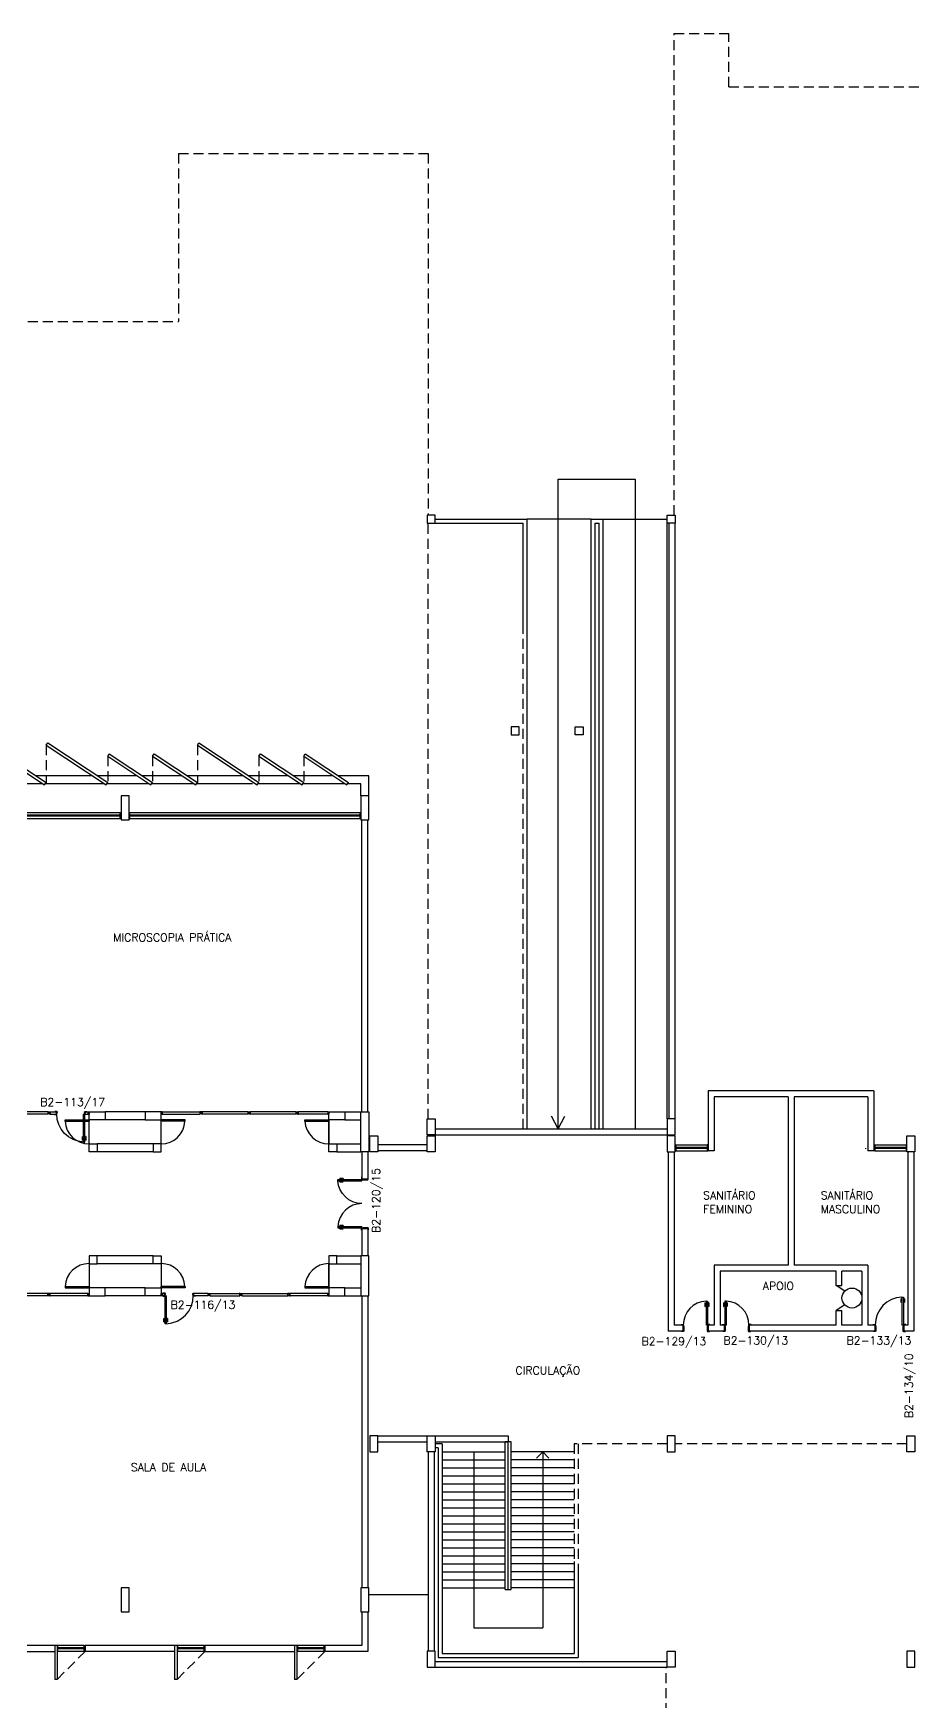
# Model space of a CAD drawing. Header units: millimetres. Extents: x 2090 to 2270, y 1357 to 1514.
# Drawn here: x 2204.46 to 2226.54, y 1418.15 to 1459.86 of the extents above; entities that cross this region are included whole.
import ezdxf

# ---------------------------------------------------------------- set-up
doc = ezdxf.new("R2010")
doc.units = ezdxf.units.MM
doc.linetypes.add('HIDDEN', pattern=[0.375, 0.25, -0.125])
for name, color, linetype in [('ALV', 2, 'Continuous'), ('DIV', 2, 'Continuous'), ('DIV2', 2, 'Continuous'), ('ENDEREÇO', 2, 'Continuous'), ('ESTR', 3, 'Continuous'), ('JANELA', 1, 'Continuous'), ('MACANETA', 2, 'Continuous'), ('MARCO', 3, 'Continuous'), ('PISO', 1, 'Continuous'), ('PORTA', 2, 'Continuous'), ('PROJ', 1, 'HIDDEN'), ('TEXTO', 2, 'Continuous')]:
    doc.layers.add(name, color=color, linetype=linetype)
doc.styles.add('UNB1-100', font='simplex.shx', dxfattribs={"height": 0.2})

# ---------------------------------------------------------------- blocks, each defined once
blk = doc.blocks.new('DOOR-60')
at = {"layer": 'MACANETA', "color": 1}
for p, q in [((-0.08, -0.555), (-0.08, -0.465)), ((-0.08, -0.465), (-0.075, -0.465)), ((-0.08, -0.555), (-0.053, -0.555)), ((-0.075, -0.555), (-0.075, -0.465)), ((-0.075, -0.535), (-0.053, -0.535)), ((-0.053, -0.528), (-0.05, -0.528)), ((-0.053, -0.563), (-0.053, -0.528)), ((-0.053, -0.563), (-0.05, -0.563)), ((-0.012, -0.528), (-0.015, -0.528)), ((-0.012, -0.563), (-0.015, -0.563)), ((-0.012, -0.563), (-0.012, -0.528)), ((0.01, -0.535), (-0.012, -0.535)), ((0.015, -0.555), (-0.012, -0.555)), ((0.01, -0.555), (0.01, -0.465)), ((0.015, -0.465), (0.01, -0.465)), ((0.015, -0.555), (0.015, -0.465))]:
    blk.add_line(p, q, dxfattribs=at)
at = {"layer": 'PORTA'}
for p, q in [((-0.05, -0.6), (-0.05, 0)), ((-0.015, 0), (-0.05, 0)), ((-0.015, -0.6), (-0.015, 0)), ((-0.05, -0.6), (-0.015, -0.6))]:
    blk.add_line(p, q, dxfattribs=at)
at = {"layer": 'PORTA', "color": 1}
blk.add_arc((-0.02, 0), 0.6, 180, 267.134, dxfattribs=at)
blk = doc.blocks.new('DOOR70')
at = {"layer": 'MACANETA', "color": 1}
for p, q in [((-0.015, -0.565), (-0.01, -0.565)), ((-0.015, -0.655), (-0.015, -0.565)), ((-0.015, -0.655), (0.012, -0.655)), ((-0.01, -0.655), (-0.01, -0.565)), ((-0.01, -0.635), (0.012, -0.635)), ((0.012, -0.663), (0.012, -0.628)), ((0.012, -0.628), (0.015, -0.628)), ((0.012, -0.663), (0.015, -0.663)), ((0.053, -0.628), (0.05, -0.628)), ((0.053, -0.663), (0.05, -0.663)), ((0.053, -0.663), (0.053, -0.628)), ((0.075, -0.635), (0.053, -0.635)), ((0.08, -0.655), (0.053, -0.655)), ((0.08, -0.565), (0.075, -0.565)), ((0.075, -0.655), (0.075, -0.565)), ((0.08, -0.655), (0.08, -0.565))]:
    blk.add_line(p, q, dxfattribs=at)
at = {"layer": 'PORTA'}
for p, q in [((0.015, -0.7), (0.015, 0)), ((0.015, 0), (0.05, 0)), ((0.05, -0.7), (0.05, 0)), ((0.05, -0.7), (0.015, -0.7))]:
    blk.add_line(p, q, dxfattribs=at)
at = {"layer": 'PORTA', "color": 1}
blk.add_arc((0.02, 0), 0.7, 272.4563, 0, dxfattribs=at)
blk = doc.blocks.new('DOOR60')
at = {"layer": 'MACANETA', "color": 1}
for p, q in [((-0.015, -0.465), (-0.01, -0.465)), ((-0.015, -0.555), (-0.015, -0.465)), ((-0.015, -0.555), (0.012, -0.555)), ((-0.01, -0.555), (-0.01, -0.465)), ((-0.01, -0.535), (0.012, -0.535)), ((0.012, -0.563), (0.012, -0.528)), ((0.012, -0.528), (0.015, -0.528)), ((0.012, -0.563), (0.015, -0.563)), ((0.053, -0.528), (0.05, -0.528)), ((0.053, -0.563), (0.05, -0.563)), ((0.053, -0.563), (0.053, -0.528)), ((0.075, -0.535), (0.053, -0.535)), ((0.08, -0.555), (0.053, -0.555)), ((0.08, -0.465), (0.075, -0.465)), ((0.075, -0.555), (0.075, -0.465)), ((0.08, -0.555), (0.08, -0.465))]:
    blk.add_line(p, q, dxfattribs=at)
at = {"layer": 'PORTA'}
for p, q in [((0.015, -0.6), (0.015, 0)), ((0.015, 0), (0.05, 0)), ((0.05, -0.6), (0.05, 0)), ((0.05, -0.6), (0.015, -0.6))]:
    blk.add_line(p, q, dxfattribs=at)
at = {"layer": 'PORTA', "color": 1}
blk.add_arc((0.02, 0), 0.6, 272.866, 0, dxfattribs=at)
blk = doc.blocks.new('DIV10')
for p, q in [((-0.0051, 0), (0.0051, 0)), ((0, -0.0051), (0, 0.0051)), ((0.0285, 0.0285), (0.9715, 0.0285)), ((0.0285, -0.0285), (0.0285, 0.0285)), ((0.9715, -0.0285), (0.9715, 0.0285)), ((0.9949, 0), (1.0051, 0)), ((1, -0.0051), (1, 0.0051)), ((0.0285, -0.0285), (0.9715, -0.0285))]:
    blk.add_line(p, q)
blk = doc.blocks.new('MTT')
for p, q in [((-0.029, 0.018), (-0.029, 0.029)), ((-0.019, 0.029), (-0.029, 0.029)), ((-0.024, 0.018), (-0.029, 0.018)), ((-0.024, 0.018), (-0.024, -0.019)), ((-0.019, 0.024), (-0.019, 0.029)), ((-0.019, 0.024), (0.018, 0.024)), ((-0.005, 0), (0.005, 0)), ((0, -0.005), (0, 0.005)), ((0.018, 0.024), (0.018, 0.029)), ((0.018, 0.029), (0.029, 0.029)), ((0.024, 0.018), (0.029, 0.018)), ((0.024, 0.018), (0.024, -0.019)), ((0.029, 0.018), (0.029, 0.029)), ((-0.029, -0.019), (-0.024, -0.019)), ((-0.029, -0.019), (-0.029, -0.029)), ((-0.019, -0.029), (-0.029, -0.029)), ((0.018, -0.024), (-0.019, -0.024)), ((-0.019, -0.024), (-0.019, -0.029)), ((0.018, -0.024), (0.018, -0.029)), ((0.018, -0.029), (0.029, -0.029)), ((0.029, -0.019), (0.024, -0.019)), ((0.029, -0.019), (0.029, -0.029))]:
    blk.add_line(p, q)
blk = doc.blocks.new('IMTT')
for p, q in [((-0.005, 0), (0.005, 0)), ((0.029, 0.029), (0, 0.029)), ((0, -0.028), (0, 0.029)), ((0.029, -0.028), (0, -0.028))]:
    blk.add_line(p, q)
blk = doc.blocks.new('DIV8')
for p, q in [((0.005, 0), (-0.005, 0)), ((0, 0.005), (0, -0.005)), ((0.024, 0.019), (0.028, 0.019)), ((0.024, 0.017), (0.024, 0.019)), ((0.024, 0.017), (0.028, 0.017)), ((0.028, 0.03), (0.043, 0.03)), ((0.028, 0.03), (0.028, 0.019)), ((0.028, 0.017), (0.028, -0.016)), ((0.769, 0.028), (0.03, 0.028)), ((0.03, 0.028), (0.03, -0.028)), ((0.043, 0.028), (0.043, 0.03)), ((0.757, 0.028), (0.757, 0.03)), ((0.771, 0.03), (0.757, 0.03)), ((0.769, 0.028), (0.769, -0.028)), ((0.771, 0.03), (0.771, 0.019)), ((0.776, 0.019), (0.771, 0.019)), ((0.771, 0.017), (0.771, -0.016)), ((0.776, 0.017), (0.771, 0.017)), ((0.776, 0.017), (0.776, 0.019)), ((0.805, 0), (0.795, 0)), ((0.8, 0.005), (0.8, -0.005)), ((0.024, -0.016), (0.028, -0.016)), ((0.024, -0.019), (0.024, -0.016)), ((0.024, -0.019), (0.028, -0.019)), ((0.028, -0.019), (0.028, -0.03)), ((0.028, -0.03), (0.043, -0.03)), ((0.769, -0.028), (0.03, -0.028)), ((0.043, -0.03), (0.043, -0.028)), ((0.757, -0.03), (0.757, -0.028)), ((0.771, -0.03), (0.757, -0.03)), ((0.776, -0.016), (0.771, -0.016)), ((0.776, -0.019), (0.771, -0.019)), ((0.771, -0.019), (0.771, -0.03)), ((0.776, -0.019), (0.776, -0.016))]:
    blk.add_line(p, q)
blk = doc.blocks.new('DIV12')
for p, q in [((-0.0051, 0), (0.0051, 0)), ((0, -0.0051), (0, 0.0051)), ((0.0285, 0.0285), (1.1715, 0.0285)), ((0.0285, -0.0285), (0.0285, 0.0285)), ((1.1715, -0.0285), (1.1715, 0.0285)), ((1.1949, 0), (1.2051, 0)), ((1.2, -0.0051), (1.2, 0.0051)), ((0.0285, -0.0285), (1.1715, -0.0285))]:
    blk.add_line(p, q)

msp = doc.modelspace()

# ---------------------------------------------------------------- linework, layer by layer
at = {"layer": 'ALV'}
for p, q in [((2220.51811, 1447.61086), (2220.31811, 1447.61086)), ((2203.66335, 1441.78778), (2204.74654, 1441.06897)), ((2203.70205, 1441.84611), (2204.78524, 1441.12729)), ((2204.78524, 1442.06425), (2204.82395, 1442.12258)), ((2204.78524, 1442.06425), (2206.28505, 1441.06897)), ((2204.82395, 1442.12258), (2206.32375, 1441.12729)), ((2206.32375, 1441.78778), (2206.36246, 1441.84611)), ((2206.32375, 1441.78778), (2207.40694, 1441.06897)), ((2206.36246, 1441.84611), (2207.44565, 1441.12729)), ((2207.44565, 1441.78778), (2207.48435, 1441.84611)), ((2207.44565, 1441.78778), (2208.52884, 1441.06897)), ((2207.48435, 1441.84611), (2208.56754, 1441.12729)), ((2208.56724, 1442.06425), (2208.60595, 1442.12258)), ((2208.56724, 1442.06425), (2210.06705, 1441.06897)), ((2208.60595, 1442.12258), (2210.10575, 1441.12729)), ((2210.10545, 1441.78778), (2210.14416, 1441.84611)), ((2210.10545, 1441.78778), (2211.18864, 1441.06897)), ((2210.14416, 1441.84611), (2211.22735, 1441.12729)), ((2211.22735, 1441.78778), (2211.26605, 1441.84611)), ((2211.22735, 1441.78778), (2212.31054, 1441.06897)), ((2211.26605, 1441.84611), (2212.34924, 1441.12729)), ((2204.74654, 1441.06897), (2204.78524, 1441.12729)), ((2206.28505, 1441.06897), (2206.32375, 1441.12729)), ((2207.40694, 1441.06897), (2207.44565, 1441.12729)), ((2208.52884, 1441.06897), (2208.56754, 1441.12729)), ((2210.06705, 1441.06897), (2210.10575, 1441.12729)), ((2211.18864, 1441.06897), (2211.22735, 1441.12729)), ((2212.31054, 1441.06897), (2212.34924, 1441.12729)), ((2212.68335, 1432.89813), (2212.68335, 1440.19813)), ((2212.83335, 1432.89813), (2212.83335, 1440.19813)), ((2225.49268, 1433.42498), (2221.34268, 1433.42498)), ((2221.34268, 1433.42498), (2221.34268, 1431.92498)), ((2225.49268, 1433.42498), (2225.49268, 1431.92498)), ((2221.49268, 1433.27498), (2221.49268, 1431.92498)), ((2223.34268, 1433.27498), (2221.49268, 1433.27498)), ((2223.34268, 1433.27498), (2223.34268, 1429.06683)), ((2223.49268, 1433.27498), (2223.49268, 1429.06683)), ((2225.34268, 1433.27498), (2223.49268, 1433.27498)), ((2225.34268, 1433.27498), (2225.34268, 1431.92498)), ((2207.25835, 1432.89813), (2206.25835, 1432.89813)), ((2207.25835, 1432.69813), (2206.25835, 1432.69813)), ((2211.858, 1432.69813), (2211.858, 1432.09813)), ((2212.258, 1432.89813), (2212.65835, 1432.89813)), ((2212.258, 1432.69813), (2212.65835, 1432.69813)), ((2207.45835, 1432.09813), (2206.05835, 1432.09813)), ((2207.45835, 1431.89813), (2206.05835, 1431.89813)), ((2212.058, 1432.09813), (2212.65835, 1432.09813)), ((2212.058, 1431.89813), (2212.65835, 1431.89813)), ((2212.68275, 1431.89813), (2212.68275, 1431.22313)), ((2212.83275, 1431.89813), (2212.83275, 1431.22313)), ((2214.31786, 1432.07313), (2213.07835, 1432.07313)), ((2214.31786, 1431.92313), (2213.07835, 1431.92313)), ((2220.34311, 1431.89998), (2220.34311, 1427.41683)), ((2220.49311, 1431.89998), (2220.49311, 1427.56683)), ((2220.5179, 1432.07498), (2220.5179, 1431.92498)), ((2221.3429, 1431.92498), (2221.3429, 1432.07498)), ((2221.49268, 1431.92498), (2221.3429, 1431.92498)), ((2225.4929, 1431.92498), (2225.34268, 1431.92498)), ((2225.4929, 1432.07498), (2225.49268, 1432.07498)), ((2225.4929, 1432.07498), (2225.4929, 1431.92498)), ((2226.31811, 1432.07498), (2226.3179, 1432.07498)), ((2226.3179, 1431.92498), (2226.3179, 1432.07498)), ((2226.31811, 1431.92498), (2226.3179, 1431.92498)), ((2226.34311, 1431.89998), (2226.34311, 1427.56683)), ((2226.49311, 1431.89998), (2226.49311, 1427.41683)), ((2212.68275, 1431.22313), (2212.83275, 1431.22313)), ((2212.68275, 1429.97313), (2212.68275, 1429.29813)), ((2212.83275, 1429.97313), (2212.68275, 1429.97313)), ((2212.83275, 1429.97313), (2212.83275, 1429.29813)), ((2207.45835, 1429.29813), (2206.05835, 1429.29813)), ((2212.058, 1429.29813), (2212.658, 1429.29813)), ((2207.45835, 1429.09813), (2206.05835, 1429.09813)), ((2211.858, 1428.49813), (2211.858, 1429.09813)), ((2212.058, 1429.09813), (2212.658, 1429.09813)), ((2221.49311, 1429.06683), (2221.49311, 1427.56683)), ((2223.34268, 1429.06683), (2221.49311, 1429.06683)), ((2221.64311, 1428.91683), (2221.64311, 1427.56683)), ((2224.54311, 1428.91683), (2221.64311, 1428.91683)), ((2225.34311, 1429.06683), (2223.49268, 1429.06683)), ((2224.54311, 1428.55154), (2224.54311, 1428.91683)), ((2225.19311, 1428.91683), (2224.69311, 1428.91683)), ((2224.69311, 1428.55154), (2224.69311, 1428.91683)), ((2225.19311, 1428.91683), (2225.19311, 1427.56683)), ((2225.34311, 1429.06683), (2225.34311, 1427.56683)), ((2207.25835, 1428.49813), (2206.25835, 1428.49813)), ((2212.258, 1428.49813), (2212.658, 1428.49813)), ((2224.54311, 1428.55154), (2224.69311, 1428.55154)), ((2207.25835, 1428.29813), (2206.25835, 1428.29813)), ((2211.958, 1428.29813), (2212.658, 1428.29813)), ((2212.68335, 1428.29813), (2212.68335, 1420.99813)), ((2212.83335, 1428.29813), (2212.83335, 1420.99813)), ((2220.71311, 1427.56683), (2220.49311, 1427.56683)), ((2220.71311, 1427.56683), (2220.71311, 1427.41683)), ((2221.49311, 1427.56683), (2221.34311, 1427.56683)), ((2221.34311, 1427.56683), (2221.34311, 1427.41683)), ((2221.74311, 1427.56683), (2221.64311, 1427.56683)), ((2221.74311, 1427.56683), (2221.74311, 1427.41683)), ((2224.54311, 1427.56683), (2222.37311, 1427.56683)), ((2222.37311, 1427.56683), (2222.37311, 1427.41683)), ((2224.54311, 1427.93211), (2224.69311, 1427.93211)), ((2224.54311, 1427.56683), (2224.54311, 1427.93211)), ((2224.69311, 1427.56683), (2224.69311, 1427.93211)), ((2225.19311, 1427.56683), (2224.69311, 1427.56683)), ((2225.51311, 1427.56683), (2225.34311, 1427.56683)), ((2225.51311, 1427.56683), (2225.51311, 1427.41683)), ((2226.34311, 1427.56683), (2226.24311, 1427.56683)), ((2226.24311, 1427.56683), (2226.24311, 1427.41683)), ((2220.71311, 1427.41683), (2220.34311, 1427.41683)), ((2221.74311, 1427.41683), (2221.34311, 1427.41683)), ((2225.51311, 1427.41683), (2222.37311, 1427.41683)), ((2226.49311, 1427.41683), (2226.24311, 1427.41683)), ((2213.07835, 1424.79813), (2214.31786, 1424.79813)), ((2213.07835, 1424.64813), (2214.31786, 1424.64813)), ((2214.51786, 1424.79813), (2216.34286, 1424.79813)), ((2214.51786, 1424.64813), (2216.34286, 1424.64813)), ((2216.34286, 1424.79813), (2216.34286, 1424.64813)), ((2214.34286, 1424.39813), (2214.34286, 1419.40901)), ((2214.49286, 1424.39813), (2214.49286, 1419.40901)), ((2214.59286, 1424.49998), (2214.51786, 1424.49998)), ((2214.34286, 1420.82313), (2212.85835, 1420.82313)), ((2212.68335, 1420.39813), (2212.68335, 1419.55901)), ((2212.83335, 1420.39813), (2212.83335, 1419.40901)), ((2205.05835, 1419.55901), (2202.75835, 1419.55901)), ((2202.75835, 1419.40901), (2204.99835, 1419.40901)), ((2204.99835, 1419.55901), (2204.99835, 1418.70901)), ((2205.05835, 1419.55901), (2205.05835, 1418.70901)), ((2205.05835, 1419.55901), (2205.05835, 1419.40901)), ((2205.75835, 1419.55901), (2205.75835, 1419.40901)), ((2208.05835, 1419.55901), (2205.75835, 1419.55901)), ((2207.99835, 1419.40901), (2205.75835, 1419.40901)), ((2207.99835, 1419.55901), (2207.99835, 1418.70901)), ((2208.05835, 1419.55901), (2208.05835, 1418.70901)), ((2208.05835, 1419.55901), (2208.05835, 1419.40901)), ((2208.75835, 1419.55901), (2208.75835, 1419.40901)), ((2211.05835, 1419.55901), (2208.75835, 1419.55901)), ((2208.75835, 1419.40901), (2210.99835, 1419.40901)), ((2210.99835, 1419.55901), (2210.99835, 1418.70901)), ((2211.05835, 1419.55901), (2211.05835, 1418.70901)), ((2211.05835, 1419.55901), (2211.05835, 1419.40901)), ((2212.68335, 1419.55901), (2211.75835, 1419.55901)), ((2211.75835, 1419.55901), (2211.75835, 1419.40901)), ((2212.83335, 1419.40901), (2211.75835, 1419.40901)), ((2214.51786, 1419.15901), (2220.31811, 1419.15901)), ((2220.31811, 1419.00901), (2214.51786, 1419.00901)), ((2205.05835, 1418.70901), (2204.99835, 1418.70901)), ((2208.05835, 1418.70901), (2207.99835, 1418.70901)), ((2211.05835, 1418.70901), (2210.99835, 1418.70901))]:
    msp.add_line(p, q, dxfattribs=at)
at = {"layer": 'ALV', "color": 2}
for p, q in [((2224.76255, 1428.41474), (2224.54311, 1428.55154)), ((2224.76255, 1428.06891), (2224.54311, 1427.93211))]:
    msp.add_line(p, q, dxfattribs=at)
msp.add_circle((2224.94311, 1428.24183), 0.25, dxfattribs=at)
at = {"layer": 'DIV2'}
for p, q in [((2204.85325, 1432.86963), (2204.86345, 1432.86963)), ((2204.85835, 1432.87473), (2204.85835, 1432.86453)), ((2204.88685, 1432.89813), (2205.04085, 1432.89813)), ((2204.88685, 1432.89813), (2204.88685, 1432.84113)), ((2204.88685, 1432.84113), (2205.04085, 1432.84113)), ((2204.99585, 1432.84113), (2204.99585, 1432.83113)), ((2204.99585, 1432.83113), (2205.04585, 1432.83113)), ((2205.00585, 1432.90813), (2205.00585, 1432.89813)), ((2205.05585, 1432.90813), (2205.00585, 1432.90813)), ((2205.04085, 1432.89813), (2205.05585, 1432.89813)), ((2205.04085, 1432.84113), (2205.04085, 1432.89813)), ((2205.04085, 1432.84113), (2205.04585, 1432.84113)), ((2205.04585, 1432.84113), (2205.05585, 1432.84113)), ((2205.04585, 1432.83113), (2205.04585, 1432.84113)), ((2205.05585, 1432.89813), (2205.05585, 1432.90813)), ((2205.06585, 1432.89813), (2205.05585, 1432.89813)), ((2205.05585, 1432.87613), (2205.06585, 1432.87613)), ((2205.05585, 1432.84113), (2205.05585, 1432.87613)), ((2205.06585, 1432.87613), (2205.06585, 1432.89813)), ((2205.74585, 1432.89813), (2205.75585, 1432.89813)), ((2205.74585, 1432.87613), (2205.74585, 1432.89813)), ((2205.75585, 1432.87613), (2205.74585, 1432.87613)), ((2205.75585, 1432.90813), (2205.80585, 1432.90813)), ((2205.75585, 1432.89813), (2205.75585, 1432.90813)), ((2205.77085, 1432.89813), (2205.75585, 1432.89813)), ((2205.75585, 1432.84113), (2205.75585, 1432.87613)), ((2205.76585, 1432.84113), (2205.75585, 1432.84113)), ((2205.77085, 1432.84113), (2205.76585, 1432.84113)), ((2205.76585, 1432.83113), (2205.76585, 1432.84113)), ((2205.81585, 1432.83113), (2205.76585, 1432.83113)), ((2205.77085, 1432.89813), (2205.82985, 1432.89813)), ((2205.77085, 1432.84113), (2205.77085, 1432.89813)), ((2205.77085, 1432.84113), (2205.82985, 1432.84113)), ((2205.80585, 1432.90813), (2205.80585, 1432.89813)), ((2205.81585, 1432.84113), (2205.81585, 1432.83113)), ((2205.82985, 1432.89813), (2205.82985, 1432.84113)), ((2205.85325, 1432.86963), (2205.86345, 1432.86963)), ((2205.85835, 1432.87473), (2205.85835, 1432.86453)), ((2207.66345, 1432.86963), (2207.65325, 1432.86963)), ((2207.65325, 1432.86963), (2207.66345, 1432.86963)), ((2207.65835, 1432.87473), (2207.65835, 1432.86453)), ((2207.65835, 1432.87473), (2207.65835, 1432.86453)), ((2207.68685, 1432.89813), (2208.62985, 1432.89813)), ((2207.68685, 1432.89813), (2207.68685, 1432.84113)), ((2207.68685, 1432.84113), (2208.62985, 1432.84113)), ((2208.62985, 1432.89813), (2208.62985, 1432.84113)), ((2208.65325, 1432.86963), (2208.66345, 1432.86963)), ((2208.65835, 1432.87473), (2208.65835, 1432.86453)), ((2207.76085, 1428.36513), (2207.71085, 1428.36513)), ((2207.71085, 1428.36513), (2207.71085, 1428.35513)), ((2207.76085, 1428.35513), (2207.76085, 1428.36513)), ((2208.46085, 1428.35513), (2208.46085, 1428.36513)), ((2208.46085, 1428.36513), (2208.51085, 1428.36513)), ((2208.51085, 1428.36513), (2208.51085, 1428.35513)), ((2207.66345, 1428.32663), (2207.65325, 1428.32663)), ((2207.65835, 1428.33173), (2207.65835, 1428.32153)), ((2207.68685, 1428.35513), (2207.68685, 1428.29813)), ((2207.74585, 1428.35513), (2207.68685, 1428.35513)), ((2207.74585, 1428.29813), (2207.68685, 1428.29813)), ((2207.70085, 1428.29813), (2207.70085, 1428.28813)), ((2207.70085, 1428.28813), (2207.75085, 1428.28813)), ((2207.74585, 1428.29813), (2207.74585, 1428.35513)), ((2207.74585, 1428.35513), (2207.76085, 1428.35513)), ((2207.74585, 1428.29813), (2207.75085, 1428.29813)), ((2207.75085, 1428.28813), (2207.75085, 1428.29813)), ((2207.75085, 1428.29813), (2207.76085, 1428.29813)), ((2207.77085, 1428.35513), (2207.76085, 1428.35513)), ((2207.76085, 1428.29813), (2207.76085, 1428.33313)), ((2207.76085, 1428.33313), (2207.77085, 1428.33313)), ((2207.77085, 1428.33313), (2207.77085, 1428.35513)), ((2208.45085, 1428.33313), (2208.45085, 1428.35513)), ((2208.45085, 1428.35513), (2208.46085, 1428.35513)), ((2208.46085, 1428.33313), (2208.45085, 1428.33313)), ((2208.47585, 1428.35513), (2208.46085, 1428.35513)), ((2208.46085, 1428.29813), (2208.46085, 1428.33313)), ((2208.47085, 1428.29813), (2208.46085, 1428.29813)), ((2208.47085, 1428.28813), (2208.47085, 1428.29813)), ((2208.47585, 1428.29813), (2208.47085, 1428.29813)), ((2208.52085, 1428.28813), (2208.47085, 1428.28813)), ((2208.82985, 1428.35513), (2208.47585, 1428.35513)), ((2208.47585, 1428.29813), (2208.47585, 1428.35513)), ((2208.82985, 1428.29813), (2208.47585, 1428.29813)), ((2208.52085, 1428.29813), (2208.52085, 1428.28813)), ((2208.82985, 1428.35513), (2208.82985, 1428.29813)), ((2208.86345, 1428.32663), (2208.85325, 1428.32663)), ((2208.85835, 1428.33173), (2208.85835, 1428.32153))]:
    msp.add_line(p, q, dxfattribs=at)
at = {"layer": 'DIV2', "color": 1}
msp.add_line((2225.28768, 1431.97498), (2225.28768, 1431.98498), dxfattribs=at)
at = {"layer": 'ESTR'}
for points in [[(2214.31835, 1447.81086), (2214.31835, 1447.61086), (2214.51835, 1447.61086), (2214.51835, 1447.81086)], [(2220.51835, 1447.81086), (2220.51835, 1447.61086), (2220.31835, 1447.61086), (2220.31835, 1447.81086)], [(2216.4186, 1442.51998), (2216.4186, 1442.31998), (2216.6186, 1442.31998), (2216.6186, 1442.51998)], [(2218.2186, 1442.51998), (2218.2186, 1442.31998), (2218.0186, 1442.31998), (2218.0186, 1442.51998)], [(2206.85835, 1440.19813), (2206.85835, 1440.79813), (2206.65835, 1440.79813), (2206.65835, 1440.19813)], [(2212.85835, 1440.19813), (2212.85835, 1440.79813), (2212.65835, 1440.79813), (2212.65835, 1440.19813)], [(2206.25835, 1432.89813), (2206.25835, 1432.69813), (2205.85835, 1432.69813), (2205.85835, 1432.89813)], [(2207.25835, 1432.89813), (2207.25835, 1432.69813), (2207.65835, 1432.69813), (2207.65835, 1432.89813)], [(2212.25835, 1432.89813), (2212.25835, 1432.69813), (2211.85835, 1432.69813), (2211.85835, 1432.89813)], [(2212.65835, 1432.89813), (2212.85835, 1432.89813), (2212.85835, 1431.89813), (2212.65835, 1431.89813)], [(2214.31786, 1432.71813), (2214.51786, 1432.71813), (2214.51786, 1432.31813), (2214.31786, 1432.31813)], [(2220.51811, 1432.71813), (2220.31811, 1432.71813), (2220.31811, 1432.31813), (2220.51811, 1432.31813)], [(2212.87835, 1432.29813), (2213.07835, 1432.29813), (2213.07835, 1431.89813), (2212.87835, 1431.89813)], [(2214.31786, 1432.29813), (2214.51786, 1432.29813), (2214.51786, 1431.89813), (2214.31786, 1431.89813)], [(2220.51811, 1432.29813), (2220.31811, 1432.29813), (2220.31811, 1431.89813), (2220.51811, 1431.89813)], [(2226.31835, 1432.29813), (2226.51835, 1432.29813), (2226.51835, 1431.89813), (2226.31835, 1431.89813)], [(2206.05835, 1432.09813), (2206.05835, 1431.89813), (2205.85835, 1431.89813), (2205.85835, 1432.09813)], [(2207.45835, 1432.09813), (2207.45835, 1431.89813), (2207.65835, 1431.89813), (2207.65835, 1432.09813)], [(2212.05835, 1432.09813), (2212.05835, 1431.89813), (2211.85835, 1431.89813), (2211.85835, 1432.09813)], [(2206.05835, 1429.09813), (2206.05835, 1429.29813), (2205.85835, 1429.29813), (2205.85835, 1429.09813)], [(2207.45835, 1429.09813), (2207.45835, 1429.29813), (2207.65835, 1429.29813), (2207.65835, 1429.09813)], [(2212.05835, 1429.09813), (2212.05835, 1429.29813), (2211.85835, 1429.29813), (2211.85835, 1429.09813)], [(2212.65835, 1428.29813), (2212.85835, 1428.29813), (2212.85835, 1429.29813), (2212.65835, 1429.29813)], [(2206.25835, 1428.29813), (2206.25835, 1428.49813), (2205.85835, 1428.49813), (2205.85835, 1428.29813)], [(2207.25835, 1428.29813), (2207.25835, 1428.49813), (2207.65835, 1428.49813), (2207.65835, 1428.29813)], [(2212.25835, 1428.29813), (2212.25835, 1428.49813), (2211.85835, 1428.49813), (2211.85835, 1428.29813)], [(2213.07835, 1424.79813), (2212.87835, 1424.79813), (2212.87835, 1424.39813), (2213.07835, 1424.39813)], [(2214.31786, 1424.79813), (2214.51786, 1424.79813), (2214.51786, 1424.39813), (2214.31786, 1424.39813)], [(2220.51811, 1424.79813), (2220.31811, 1424.79813), (2220.31811, 1424.39813), (2220.51811, 1424.39813)], [(2226.31835, 1424.79813), (2226.51835, 1424.79813), (2226.51835, 1424.39813), (2226.31835, 1424.39813)], [(2206.65835, 1420.99813), (2206.65835, 1420.39813), (2206.85835, 1420.39813), (2206.85835, 1420.99813)], [(2212.65835, 1420.99813), (2212.65835, 1420.39813), (2212.85835, 1420.39813), (2212.85835, 1420.99813)], [(2214.31786, 1419.01086), (2214.51786, 1419.01086), (2214.51786, 1419.41086), (2214.31786, 1419.41086)], [(2220.51811, 1419.01086), (2220.31811, 1419.01086), (2220.31811, 1419.41086), (2220.51811, 1419.41086)], [(2226.31835, 1419.01086), (2226.51835, 1419.01086), (2226.51835, 1419.41086), (2226.31835, 1419.41086)]]:
    msp.add_lwpolyline(points, close=True, dxfattribs=at)
at = {"layer": 'JANELA'}
for p, q in [((2206.63835, 1440.37313), (2200.87835, 1440.37313)), ((2206.63835, 1440.31313), (2200.87835, 1440.31313)), ((2206.63835, 1440.28313), (2200.87835, 1440.28313)), ((2206.63835, 1440.22313), (2200.87835, 1440.22313)), ((2212.63835, 1440.37313), (2206.87835, 1440.37313)), ((2212.63835, 1440.31313), (2206.87835, 1440.31313)), ((2212.63835, 1440.28313), (2206.87835, 1440.28313)), ((2212.63835, 1440.22313), (2206.87835, 1440.22313)), ((2220.5379, 1432.07498), (2221.3229, 1432.07498)), ((2220.5379, 1432.01498), (2221.3229, 1432.01498)), ((2220.5379, 1431.98498), (2221.3229, 1431.98498)), ((2220.5379, 1431.92498), (2221.3229, 1431.92498)), ((2225.5129, 1432.07498), (2226.2979, 1432.07498)), ((2225.5129, 1432.01498), (2226.2979, 1432.01498)), ((2225.5129, 1431.98498), (2226.2979, 1431.98498)), ((2225.5129, 1431.92498), (2226.2979, 1431.92498)), ((2205.73835, 1419.55901), (2205.07835, 1419.55901)), ((2205.73835, 1419.49901), (2205.07835, 1419.49901)), ((2205.73835, 1419.46901), (2205.07835, 1419.46901)), ((2205.73835, 1419.40901), (2205.07835, 1419.40901)), ((2208.73835, 1419.55901), (2208.07835, 1419.55901)), ((2208.73835, 1419.49901), (2208.07835, 1419.49901)), ((2208.73835, 1419.46901), (2208.07835, 1419.46901)), ((2208.73835, 1419.40901), (2208.07835, 1419.40901)), ((2211.73835, 1419.55901), (2211.07835, 1419.55901)), ((2211.73835, 1419.49901), (2211.07835, 1419.49901)), ((2211.73835, 1419.46901), (2211.07835, 1419.46901)), ((2211.73835, 1419.40901), (2211.07835, 1419.40901))]:
    msp.add_line(p, q, dxfattribs=at)
at = {"layer": 'JANELA', "color": 2}
for p, q in [((2206.63835, 1440.22313), (2206.63835, 1440.37313)), ((2206.63835, 1440.37313), (2206.65835, 1440.37313)), ((2206.65835, 1440.22313), (2206.63835, 1440.22313)), ((2206.65835, 1440.22313), (2206.65835, 1440.37313)), ((2206.85835, 1440.37313), (2206.85835, 1440.22313)), ((2206.87835, 1440.37313), (2206.85835, 1440.37313)), ((2206.85835, 1440.22313), (2206.87835, 1440.22313)), ((2206.87835, 1440.22313), (2206.87835, 1440.37313)), ((2212.63835, 1440.22313), (2212.63835, 1440.37313)), ((2212.63835, 1440.37313), (2212.65835, 1440.37313)), ((2212.65835, 1440.22313), (2212.63835, 1440.22313)), ((2212.65835, 1440.22313), (2212.65835, 1440.37313))]:
    msp.add_line(p, q, dxfattribs=at)
at = {"layer": 'JANELA', "color": 3}
for p, q in [((2220.5179, 1432.07498), (2220.5379, 1432.07498)), ((2220.5379, 1431.92498), (2220.5179, 1431.92498)), ((2220.5379, 1432.07498), (2220.5379, 1431.92498)), ((2221.3429, 1432.07498), (2221.3229, 1432.07498)), ((2221.3229, 1432.07498), (2221.3229, 1431.92498)), ((2221.3229, 1431.92498), (2221.3429, 1431.92498)), ((2225.4929, 1432.07498), (2225.5129, 1432.07498)), ((2225.5129, 1431.92498), (2225.4929, 1431.92498)), ((2225.5129, 1432.07498), (2225.5129, 1431.92498)), ((2226.3179, 1432.07498), (2226.2979, 1432.07498)), ((2226.2979, 1432.07498), (2226.2979, 1431.92498)), ((2226.2979, 1431.92498), (2226.3179, 1431.92498)), ((2205.07835, 1419.55901), (2205.05835, 1419.55901)), ((2205.07835, 1419.40901), (2205.05835, 1419.40901)), ((2205.07835, 1419.40901), (2205.07835, 1419.55901)), ((2205.73835, 1419.40901), (2205.73835, 1419.55901)), ((2205.73835, 1419.55901), (2205.75835, 1419.55901)), ((2205.73835, 1419.40901), (2205.75835, 1419.40901)), ((2208.07835, 1419.55901), (2208.05835, 1419.55901)), ((2208.07835, 1419.40901), (2208.05835, 1419.40901)), ((2208.07835, 1419.40901), (2208.07835, 1419.55901)), ((2208.73835, 1419.40901), (2208.73835, 1419.55901)), ((2208.73835, 1419.55901), (2208.75835, 1419.55901)), ((2208.73835, 1419.40901), (2208.75835, 1419.40901)), ((2211.07835, 1419.55901), (2211.05835, 1419.55901)), ((2211.07835, 1419.40901), (2211.05835, 1419.40901)), ((2211.07835, 1419.40901), (2211.07835, 1419.55901)), ((2211.73835, 1419.40901), (2211.73835, 1419.55901)), ((2211.73835, 1419.55901), (2211.75835, 1419.55901)), ((2211.73835, 1419.40901), (2211.75835, 1419.40901))]:
    msp.add_line(p, q, dxfattribs=at)
at = {"layer": 'MARCO'}
for p, q in [((2212.67275, 1431.26813), (2212.67275, 1431.21813)), ((2212.68275, 1431.26813), (2212.67275, 1431.26813)), ((2212.67275, 1431.21813), (2212.68275, 1431.21813)), ((2212.68275, 1431.22313), (2212.68275, 1431.21813)), ((2212.68275, 1431.21813), (2212.68275, 1431.20813)), ((2212.68275, 1431.20813), (2212.71775, 1431.20813)), ((2212.71775, 1431.20813), (2212.71775, 1431.19813)), ((2212.71775, 1431.19813), (2212.83275, 1431.19813)), ((2212.84275, 1431.25813), (2212.83275, 1431.25813)), ((2212.83275, 1431.22313), (2212.83275, 1431.20813)), ((2212.83275, 1431.20813), (2212.84275, 1431.20813)), ((2212.83275, 1431.19813), (2212.83275, 1431.20813)), ((2212.84275, 1431.20813), (2212.84275, 1431.25813)), ((2212.67275, 1429.93812), (2212.67275, 1429.98812)), ((2212.67275, 1429.98812), (2212.68275, 1429.98812)), ((2212.68275, 1429.93812), (2212.67275, 1429.93812)), ((2212.68275, 1429.98812), (2212.68275, 1429.99812)), ((2212.68275, 1429.99812), (2212.71775, 1429.99812)), ((2212.68275, 1429.98312), (2212.68275, 1429.98812)), ((2212.71775, 1429.99812), (2212.71775, 1430.00812)), ((2212.71775, 1430.00812), (2212.83275, 1430.00812)), ((2212.83275, 1430.00812), (2212.83275, 1429.99812)), ((2212.83275, 1429.99812), (2212.84275, 1429.99812)), ((2212.83275, 1429.98312), (2212.83275, 1429.99812)), ((2212.84275, 1429.94812), (2212.83275, 1429.94812)), ((2212.84275, 1429.99812), (2212.84275, 1429.94812)), ((2220.66811, 1427.56683), (2220.66811, 1427.57683)), ((2220.66811, 1427.57683), (2220.71811, 1427.57683)), ((2220.71311, 1427.56683), (2220.71811, 1427.56683)), ((2220.71811, 1427.57683), (2220.71811, 1427.56683)), ((2220.71811, 1427.56683), (2220.72811, 1427.56683)), ((2220.72811, 1427.56683), (2220.72811, 1427.53183)), ((2220.72811, 1427.53183), (2220.73811, 1427.53183)), ((2220.73811, 1427.53183), (2220.73811, 1427.41683)), ((2221.32811, 1427.53183), (2221.31811, 1427.53183)), ((2221.31811, 1427.53183), (2221.31811, 1427.41683)), ((2221.33811, 1427.56683), (2221.32811, 1427.56683)), ((2221.32811, 1427.56683), (2221.32811, 1427.53183)), ((2221.38811, 1427.57683), (2221.33811, 1427.57683)), ((2221.33811, 1427.57683), (2221.33811, 1427.56683)), ((2221.34311, 1427.56683), (2221.33811, 1427.56683)), ((2221.38811, 1427.56683), (2221.38811, 1427.57683)), ((2221.69811, 1427.56683), (2221.69811, 1427.57683)), ((2221.69811, 1427.57683), (2221.74811, 1427.57683)), ((2221.74311, 1427.56683), (2221.74811, 1427.56683)), ((2221.74811, 1427.57683), (2221.74811, 1427.56683)), ((2221.74811, 1427.56683), (2221.75811, 1427.56683)), ((2221.75811, 1427.56683), (2221.75811, 1427.53183)), ((2221.75811, 1427.53183), (2221.76811, 1427.53183)), ((2221.76811, 1427.53183), (2221.76811, 1427.41683)), ((2222.35811, 1427.53183), (2222.34811, 1427.53183)), ((2222.34811, 1427.53183), (2222.34811, 1427.41683)), ((2222.36811, 1427.56683), (2222.35811, 1427.56683)), ((2222.35811, 1427.56683), (2222.35811, 1427.53183)), ((2222.41811, 1427.57683), (2222.36811, 1427.57683)), ((2222.36811, 1427.57683), (2222.36811, 1427.56683)), ((2222.37311, 1427.56683), (2222.36811, 1427.56683)), ((2222.41811, 1427.56683), (2222.41811, 1427.57683)), ((2225.46811, 1427.56683), (2225.46811, 1427.57683)), ((2225.46811, 1427.57683), (2225.51811, 1427.57683)), ((2225.51311, 1427.56683), (2225.51811, 1427.56683)), ((2225.51811, 1427.57683), (2225.51811, 1427.56683)), ((2225.51811, 1427.56683), (2225.52811, 1427.56683)), ((2225.52811, 1427.56683), (2225.52811, 1427.53183)), ((2225.52811, 1427.53183), (2225.53811, 1427.53183)), ((2225.53811, 1427.53183), (2225.53811, 1427.41683)), ((2226.22811, 1427.53183), (2226.21811, 1427.53183)), ((2226.21811, 1427.53183), (2226.21811, 1427.41683)), ((2226.23811, 1427.56683), (2226.22811, 1427.56683)), ((2226.22811, 1427.56683), (2226.22811, 1427.53183)), ((2226.28811, 1427.57683), (2226.23811, 1427.57683)), ((2226.23811, 1427.57683), (2226.23811, 1427.56683)), ((2226.24311, 1427.56683), (2226.23811, 1427.56683)), ((2226.28811, 1427.56683), (2226.28811, 1427.57683)), ((2220.67811, 1427.40683), (2220.67811, 1427.41683)), ((2220.72811, 1427.40683), (2220.67811, 1427.40683)), ((2220.71311, 1427.41683), (2220.72811, 1427.41683)), ((2220.73811, 1427.41683), (2220.72811, 1427.41683)), ((2220.72811, 1427.41683), (2220.72811, 1427.40683)), ((2221.31811, 1427.41683), (2221.32811, 1427.41683)), ((2221.32811, 1427.41683), (2221.32811, 1427.40683)), ((2221.34311, 1427.41683), (2221.32811, 1427.41683)), ((2221.32811, 1427.40683), (2221.37811, 1427.40683)), ((2221.37811, 1427.40683), (2221.37811, 1427.41683)), ((2221.70811, 1427.40683), (2221.70811, 1427.41683)), ((2221.75811, 1427.40683), (2221.70811, 1427.40683)), ((2221.74311, 1427.41683), (2221.75811, 1427.41683)), ((2221.76811, 1427.41683), (2221.75811, 1427.41683)), ((2221.75811, 1427.41683), (2221.75811, 1427.40683)), ((2222.34811, 1427.41683), (2222.35811, 1427.41683)), ((2222.35811, 1427.41683), (2222.35811, 1427.40683)), ((2222.37311, 1427.41683), (2222.35811, 1427.41683)), ((2222.35811, 1427.40683), (2222.40811, 1427.40683)), ((2222.40811, 1427.40683), (2222.40811, 1427.41683)), ((2225.47811, 1427.40683), (2225.47811, 1427.41683)), ((2225.52811, 1427.40683), (2225.47811, 1427.40683)), ((2225.51311, 1427.41683), (2225.52811, 1427.41683)), ((2225.53811, 1427.41683), (2225.52811, 1427.41683)), ((2225.52811, 1427.41683), (2225.52811, 1427.40683)), ((2226.21811, 1427.41683), (2226.22811, 1427.41683)), ((2226.22811, 1427.41683), (2226.22811, 1427.40683)), ((2226.24311, 1427.41683), (2226.22811, 1427.41683)), ((2226.22811, 1427.40683), (2226.27811, 1427.40683)), ((2226.27811, 1427.40683), (2226.27811, 1427.41683))]:
    msp.add_line(p, q, dxfattribs=at)
at = {"layer": 'PISO', "color": 1}
for p, q in [((2217.59311, 1432.46813), (2217.59311, 1448.71086)), ((2217.59311, 1448.71086), (2219.51811, 1448.71086)), ((2219.51811, 1448.71086), (2219.51811, 1432.46813)), ((2214.51835, 1447.71086), (2216.81811, 1447.71086)), ((2214.51835, 1447.61086), (2216.71811, 1447.61086)), ((2216.71811, 1444.86533), (2216.71811, 1447.61086)), ((2216.81811, 1432.46813), (2216.81811, 1447.71086)), ((2218.41811, 1447.71086), (2216.81811, 1447.71086)), ((2218.41811, 1432.46813), (2218.41811, 1447.71086)), ((2218.41811, 1447.71086), (2218.71811, 1447.71086)), ((2218.51811, 1447.61086), (2218.61811, 1447.61086)), ((2218.61811, 1432.46813), (2218.61811, 1447.61086)), ((2218.71811, 1432.46813), (2218.71811, 1447.71086)), ((2218.71811, 1447.71086), (2220.31811, 1447.71086)), ((2220.31811, 1432.71998), (2220.31811, 1447.61086)), ((2220.36811, 1432.71998), (2220.36811, 1447.61086)), ((2220.51811, 1432.71998), (2220.51811, 1447.61086)), ((2217.59311, 1432.46813), (2217.42832, 1432.7861)), ((2217.59311, 1432.46813), (2217.7579, 1432.7861)), ((2214.51786, 1432.46813), (2220.31811, 1432.46813)), ((2214.51786, 1432.31813), (2220.31811, 1432.31813)), ((2216.26786, 1420.95901), (2216.26786, 1424.64813)), ((2216.41786, 1424.64813), (2216.26786, 1424.64813)), ((2216.34286, 1420.95901), (2216.34286, 1424.64813)), ((2216.41786, 1423.09769), (2216.41786, 1424.64813)), ((2214.69286, 1424.59998), (2214.51786, 1424.59998)), ((2214.59286, 1424.49998), (2214.59286, 1419.25901)), ((2214.69286, 1424.59998), (2214.69286, 1419.35901)), ((2214.69286, 1424.39998), (2216.26786, 1424.39998)), ((2214.69286, 1424.19998), (2216.26786, 1424.19998)), ((2215.48036, 1424.39998), (2215.48036, 1420.99998)), ((2217.99286, 1424.39998), (2216.41786, 1424.39998)), ((2217.99286, 1424.19998), (2216.41786, 1424.19998)), ((2217.20536, 1424.39998), (2217.054, 1424.2368)), ((2217.20536, 1424.39998), (2217.20536, 1419.99998)), ((2217.20536, 1424.39998), (2217.35672, 1424.2368)), ((2214.69286, 1423.99998), (2216.26786, 1423.99998)), ((2214.69286, 1423.79998), (2216.26786, 1423.79998)), ((2217.99286, 1423.99998), (2216.41786, 1423.99998)), ((2217.99286, 1423.79998), (2216.41786, 1423.79998)), ((2214.69286, 1423.59998), (2216.26786, 1423.59998)), ((2214.69286, 1423.39998), (2216.26786, 1423.39998)), ((2217.99286, 1423.59998), (2216.41786, 1423.59998)), ((2217.99286, 1423.39998), (2216.41786, 1423.39998)), ((2214.69286, 1423.19998), (2216.26786, 1423.19998)), ((2214.69286, 1422.99998), (2216.26786, 1422.99998)), ((2217.99286, 1423.19998), (2216.41786, 1423.19998)), ((2216.41786, 1420.95901), (2216.41786, 1423.09769)), ((2216.52472, 1422.99998), (2216.41786, 1422.99998)), ((2217.99286, 1422.99998), (2216.52472, 1422.99998)), ((2214.69286, 1422.79998), (2216.26786, 1422.79998)), ((2214.69286, 1422.59998), (2216.26786, 1422.59998)), ((2216.74344, 1422.79998), (2216.41786, 1422.79998)), ((2216.96216, 1422.59998), (2216.41786, 1422.59998)), ((2217.99286, 1422.79998), (2216.74344, 1422.79998)), ((2217.99286, 1422.59998), (2216.96216, 1422.59998)), ((2214.69286, 1422.39998), (2216.26786, 1422.39998)), ((2214.69286, 1422.19998), (2216.26786, 1422.19998)), ((2217.18088, 1422.39998), (2216.41786, 1422.39998)), ((2217.39961, 1422.19998), (2216.41786, 1422.19998)), ((2217.99286, 1422.39998), (2217.18088, 1422.39998)), ((2217.99286, 1422.19998), (2217.39961, 1422.19998)), ((2214.69286, 1421.99998), (2216.26786, 1421.99998)), ((2214.69286, 1421.79998), (2216.26786, 1421.79998)), ((2217.61833, 1421.99998), (2216.41786, 1421.99998)), ((2217.83705, 1421.79998), (2216.41786, 1421.79998)), ((2217.99286, 1421.99998), (2217.61833, 1421.99998)), ((2217.99286, 1421.79998), (2217.83705, 1421.79998)), ((2214.69286, 1421.59998), (2216.26786, 1421.59998)), ((2214.69286, 1421.39998), (2216.26786, 1421.39998)), ((2217.99286, 1421.59998), (2216.41786, 1421.59998)), ((2217.99286, 1421.39998), (2216.41786, 1421.39998)), ((2217.99286, 1421.6575), (2217.99286, 1419.35901)), ((2218.09286, 1421.56606), (2218.09286, 1419.25901)), ((2214.69286, 1421.19998), (2216.26786, 1421.19998)), ((2214.69286, 1420.99998), (2216.26786, 1420.99998)), ((2215.48036, 1420.99998), (2215.48036, 1419.99998)), ((2216.26786, 1420.95901), (2216.41786, 1420.95901)), ((2217.99286, 1421.19998), (2216.41786, 1421.19998)), ((2217.99286, 1420.99998), (2216.41786, 1420.99998)), ((2215.48036, 1419.99998), (2217.20536, 1419.99998)), ((2214.59286, 1419.25901), (2218.09286, 1419.25901)), ((2214.69286, 1419.35901), (2217.99286, 1419.35901))]:
    msp.add_line(p, q, dxfattribs=at)
at = {"layer": 'PISO'}
for p, q in [((2218.51811, 1432.46813), (2218.51811, 1447.61086)), ((2205.93972, 1441.29813), (2204.52781, 1441.29813)), ((2207.06162, 1441.29813), (2206.06632, 1441.29813)), ((2208.18351, 1441.29813), (2207.18821, 1441.29813)), ((2209.72172, 1441.29813), (2208.31011, 1441.29813)), ((2210.84332, 1441.29813), (2209.84802, 1441.29813)), ((2211.96521, 1441.29813), (2210.96991, 1441.29813)), ((2212.85835, 1441.29813), (2212.09181, 1441.29813)), ((2212.85835, 1440.79813), (2212.85835, 1441.29813)), ((2204.70259, 1441.09813), (2203.644, 1441.09813)), ((2206.2411, 1441.09813), (2204.76589, 1441.09813)), ((2207.363, 1441.09813), (2206.3044, 1441.09813)), ((2208.48489, 1441.09813), (2207.42629, 1441.09813)), ((2209.95035, 1441.09813), (2208.54819, 1441.09813)), ((2211.1447, 1441.09813), (2210.0861, 1441.09813)), ((2212.26659, 1441.09813), (2211.208, 1441.09813)), ((2212.65835, 1441.09813), (2212.32989, 1441.09813)), ((2212.65835, 1440.79813), (2212.65835, 1441.09813))]:
    msp.add_line(p, q, dxfattribs=at)
at = {"layer": 'PISO', "linetype": 'HIDDEN'}
for p, q in [((2217.99286, 1424.59998), (2217.99286, 1421.6575)), ((2218.09286, 1424.59998), (2218.09286, 1421.56606))]:
    msp.add_line(p, q, dxfattribs=at)
at = {"layer": 'PORTA'}
for p, q in [((2205.25835, 1432.69813), (2205.85835, 1432.69813)), ((2205.25835, 1432.66313), (2205.25835, 1432.69813)), ((2205.25835, 1432.66313), (2205.25835, 1432.69813)), ((2205.25835, 1432.66313), (2205.85835, 1432.66313)), ((2205.85835, 1432.69813), (2205.85835, 1432.66313)), ((2205.85835, 1432.69813), (2205.85835, 1432.66313)), ((2207.65835, 1432.69813), (2207.65835, 1432.66313)), ((2208.25836, 1432.69813), (2207.65835, 1432.69813)), ((2208.25836, 1432.66313), (2207.65835, 1432.66313)), ((2208.25836, 1432.66313), (2208.25836, 1432.69813)), ((2208.25836, 1432.66313), (2208.25836, 1432.69813)), ((2208.25836, 1432.66313), (2208.25836, 1432.69813)), ((2211.25835, 1432.69813), (2211.85835, 1432.69813)), ((2211.25835, 1432.66313), (2211.25835, 1432.69813)), ((2211.25835, 1432.66313), (2211.85835, 1432.66313)), ((2211.85835, 1432.69813), (2211.85835, 1432.66313)), ((2205.25835, 1428.53313), (2205.85835, 1428.53313)), ((2205.25835, 1428.53313), (2205.25835, 1428.49813)), ((2205.25835, 1428.53313), (2205.85835, 1428.53313)), ((2205.25835, 1428.53313), (2205.25835, 1428.49813)), ((2205.25835, 1428.53313), (2205.25835, 1428.49813)), ((2205.25835, 1428.49813), (2205.85835, 1428.49813)), ((2205.25835, 1428.49813), (2205.85835, 1428.49813)), ((2205.85835, 1428.49813), (2205.85835, 1428.53313)), ((2205.85835, 1428.49813), (2205.85835, 1428.53313)), ((2205.85835, 1428.49813), (2205.85835, 1428.53313)), ((2207.65835, 1428.49813), (2207.65835, 1428.53313)), ((2208.25836, 1428.53313), (2207.65835, 1428.53313)), ((2208.25836, 1428.49813), (2207.65835, 1428.49813)), ((2208.25836, 1428.53313), (2208.25836, 1428.49813)), ((2211.25835, 1428.53313), (2211.25835, 1428.49813)), ((2211.25835, 1428.53313), (2211.85835, 1428.53313)), ((2211.25835, 1428.49813), (2211.85835, 1428.49813)), ((2211.85835, 1428.49813), (2211.85835, 1428.53313))]:
    msp.add_line(p, q, dxfattribs=at)
at = {"layer": 'PORTA', "color": 2}
for p, q in [((2205.85835, 1432.09813), (2205.85835, 1432.69813)), ((2207.65835, 1432.09813), (2207.65835, 1432.69813)), ((2211.85835, 1432.09813), (2211.85835, 1432.69813)), ((2205.85835, 1429.09813), (2205.85835, 1428.49813)), ((2205.85835, 1429.09813), (2205.85835, 1428.49813)), ((2207.65835, 1429.09813), (2207.65835, 1428.49813)), ((2211.85835, 1429.09813), (2211.85835, 1428.49813))]:
    msp.add_line(p, q, dxfattribs=at)
at = {"layer": 'PORTA', "color": 1}
for centre, start, end in [((2205.85835, 1432.69313), 182.865991, 270), ((2207.65835, 1432.69313), 270, 357.134009), ((2211.85835, 1432.69313), 182.865991, 270), ((2205.85835, 1428.50313), 90, 177.134009), ((2205.85835, 1428.50313), 90, 177.134009), ((2207.65835, 1428.50313), 2.865991, 90), ((2211.85835, 1428.50313), 90, 177.134009)]:
    msp.add_arc(centre, 0.60001, start, end, dxfattribs=at)
at = {"layer": 'PROJ'}
for p, q in [((2220.49335, 1459.85586), (2221.86335, 1459.85586)), ((2220.49335, 1447.81086), (2220.49335, 1459.85586)), ((2221.86335, 1458.51586), (2221.86335, 1459.85586)), ((2221.86335, 1458.51586), (2228.41335, 1458.51586)), ((2208.09811, 1456.85586), (2208.09811, 1452.65586)), ((2208.09811, 1456.85586), (2214.34335, 1456.85586)), ((2214.34335, 1456.85586), (2214.34335, 1447.81086)), ((2199.0786, 1452.65586), (2208.09811, 1452.65586)), ((2214.34335, 1432.71813), (2214.34335, 1447.61086)), ((2216.71811, 1432.46813), (2216.71811, 1444.86533)), ((2220.31811, 1424.59998), (2217.99286, 1424.59998)), ((2226.31835, 1424.59998), (2220.51811, 1424.59998)), ((2205.05835, 1418.70901), (2205.75835, 1419.40901)), ((2208.05835, 1418.70901), (2208.75835, 1419.40901)), ((2211.05835, 1418.70901), (2211.75835, 1419.40901)), ((2220.29835, 1396.48901), (2220.29835, 1419.00901))]:
    msp.add_line(p, q, dxfattribs=at)
at = {"layer": 'PROJ', "linetype": 'HIDDEN'}
for p, q in [((2204.78524, 1442.06425), (2204.78524, 1441.09813)), ((2206.32375, 1441.78778), (2206.32375, 1441.09813)), ((2207.44565, 1441.78778), (2207.44565, 1441.09813)), ((2208.56724, 1442.06425), (2208.56724, 1441.09813)), ((2210.10545, 1441.78778), (2210.10545, 1441.09813)), ((2211.22735, 1441.78778), (2211.22735, 1441.09813))]:
    msp.add_line(p, q, dxfattribs=at)

# ---------------------------------------------------------------- block references
at = {"layer": 'DIV', "xscale": -1, "rotation": 359.9999999948553}
msp.add_blockref('DOOR70', (2205.77085, 1432.84113), dxfattribs=at)
at = {"layer": 'DIV'}
msp.add_blockref('DOOR70', (2207.74585, 1428.29813), dxfattribs=at)
at = {"layer": 'DIV2', "color": 1, "rotation": 180}
for name, p in [('DIV12', (2204.85835, 1432.86963)), ('DIV12', (2209.85835, 1432.86963)), ('DIV12', (2211.05835, 1432.86963)), ('IMTT', (2211.85835, 1432.86963)), ('DIV8', (2209.65835, 1428.32663))]:
    msp.add_blockref(name, p, dxfattribs=at)
at = {"layer": 'DIV2'}
for name, p in [('MTT', (2204.85835, 1432.86963)), ('IMTT', (2207.65835, 1432.86963)), ('MTT', (2208.65835, 1432.86963)), ('IMTT', (2207.65835, 1428.32663)), ('MTT', (2208.85835, 1428.32663))]:
    msp.add_blockref(name, p, dxfattribs=at)
for name, p, rotation in [('IMTT', (2205.85835, 1432.86963), 180), ('MTT', (2208.65835, 1432.86963), 270)]:
    msp.add_blockref(name, p, dxfattribs=dict(at, rotation=rotation))
at = {"layer": 'DIV2', "color": 1}
for name, p in [('MTT', (2209.85835, 1432.86963)), ('MTT', (2211.05835, 1432.86963)), ('DIV8', (2211.05835, 1432.86963)), ('DIV8', (2211.05835, 1432.86963)), ('MTT', (2209.65835, 1428.32663)), ('DIV12', (2209.65835, 1428.32663))]:
    msp.add_blockref(name, p, dxfattribs=at)
at = {"layer": 'DIV2', "color": 1, "xscale": -1}
for name, p in [('DIV10', (2204.85835, 1428.32663)), ('DIV10', (2205.85835, 1428.32663)), ('IMTT', (2205.85835, 1428.32663)), ('DIV10', (2211.85835, 1428.32663)), ('IMTT', (2211.85835, 1428.32663))]:
    msp.add_blockref(name, p, dxfattribs=at)
at = {"layer": 'DIV2', "color": 1, "xscale": -1, "rotation": 180}
for p in [(2204.85835, 1428.32663), (2210.85835, 1428.32663)]:
    msp.add_blockref('MTT', p, dxfattribs=at)
at = {"layer": 'PORTA', "xscale": -1, "rotation": 269.9999999974276}
msp.add_blockref('DOOR-60', (2212.68275, 1431.22313), dxfattribs=at)
at = {"layer": 'PORTA'}
for name, p, rotation in [('DOOR-60', (2212.68275, 1429.98312), 270.0000000025724), ('DOOR60', (2221.34311, 1427.56683), 180.0000000051447), ('DOOR-60', (2221.74311, 1427.56683), 180.0000000102892), ('DOOR70', (2226.24311, 1427.56683), 180.0000000051451)]:
    msp.add_blockref(name, p, dxfattribs=dict(at, rotation=rotation))

# ---------------------------------------------------------------- texts
at = {"layer": 'ENDEREÇO', "style": 'UNB1-100'}
for s, p in [('B2-113/17', (2204.63835, 1433.04092)), ('B2-116/13', (2207.89835, 1427.97186)), ('B2-129/13', (2219.67835, 1427.06092)), ('B2-130/13', (2221.72835, 1427.08092)), ('B2-133/13', (2224.80835, 1427.08092))]:
    msp.add_text(s, height=0.2, dxfattribs=at).set_placement(p)
for s, p in [('B2-120/15', (2213.13645, 1429.86901)), ('B2-134/10', (2226.46645, 1425.23901))]:
    msp.add_text(s, height=0.2, rotation=90, dxfattribs=at).set_placement(p)
at = {"layer": 'TEXTO', "style": 'UNB1-100'}
for s, p in [('MICROSCOPIA PRÁTICA', (2206.46218, 1437.15554)), ('SANITÁRIO', (2221.22044, 1430.70825)), ('SANITÁRIO', (2224.16039, 1430.70825)), ('FEMININO', (2221.22044, 1430.36287)), ('MASCULINO', (2224.16039, 1430.36287)), ('APOIO', (2222.71209, 1428.44332)), ('CIRCULAÇÃO', (2216.52422, 1426.33097)), ('SALA DE AULA', (2206.90375, 1423.91241))]:
    msp.add_text(s, height=0.2, dxfattribs=at).set_placement(p)

doc.saveas('drawing.dxf')
